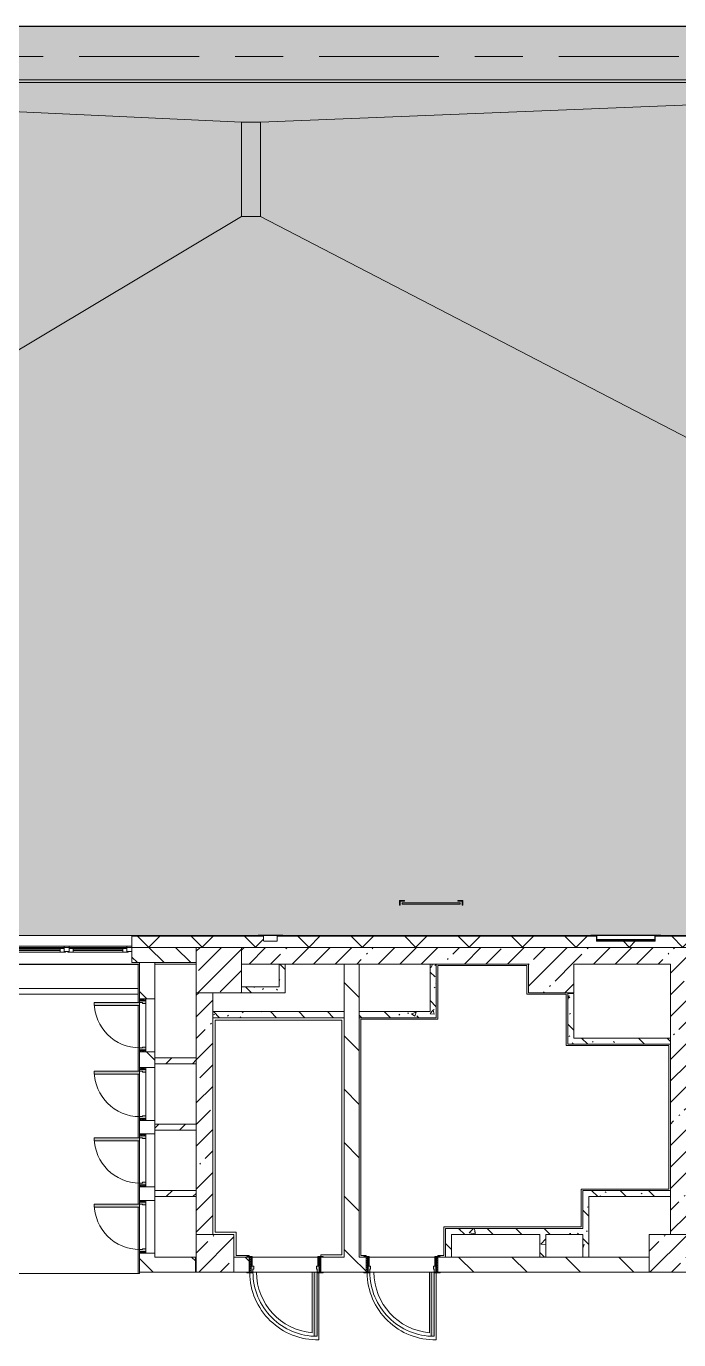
# Model space of a CAD drawing. Header units: millimetres. Extents: x 35378 to 237579, y -8553 to 29000.
# Drawn here: x 119855 to 128495, y 10005 to 27400 of the extents above; entities that cross this region are included whole.
import ezdxf

# ---------------------------------------------------------------- set-up
doc = ezdxf.new("R2010")
doc.units = ezdxf.units.MM
doc.linetypes.add('Осевая', pattern=[3175, 635, -476.25, 1587.5, -476.25])
for name, color, linetype, lineweight in [('A-DETL-2', 7, 'Continuous', 5), ('A-GENM-2', 7, 'Continuous', 5), ('A-GLAZ-2', 7, 'Continuous', 5), ('A-WALL', 7, 'Continuous', 9), ('A-WALL-4', 7, 'Continuous', 5), ('I-WALL-3', 7, 'Continuous', 5), ('S-COLS-1', 7, 'Continuous', 5), ('Оси-2', 7, 'Осевая', 9)]:
    doc.layers.add(name, color=color, linetype=linetype, lineweight=lineweight)
doc.layers.add('A-DETL-GENF-3', color=7, linetype='Continuous', lineweight=9, true_color=0xc0c0c0, transparency=0.4)
for name, color, linetype, lineweight, true_color in [('A-DOOR-1', 7, 'Continuous', 5, 0xaaaaaa), ('A-DOOR-2', 7, 'Continuous', 5, 0xe2e2e2), ('A-DOOR-FRAM-1', 7, 'Continuous', 5, 0xe2e2e2), ('A-DOOR-FRAM-2', 7, 'Continuous', 5, 0xaaaaaa), ('A-FLOR-1', 7, 'Continuous', 5, 0xb7b7b7), ('A-FLOR-2', 7, 'Continuous', 5, 0xaaaaaa), ('A-GENM-3', 7, 'Continuous', 5, 0x737373), ('A-WALL-5', 7, 'Continuous', 5, 0x737373), ('I-WALL-4', 7, 'Continuous', 5, 0x787878)]:
    doc.layers.add(name, color=color, linetype=linetype, lineweight=lineweight, true_color=true_color)
pattern_1 = [(135, (108394.95, 0), (-353.553, -353.553), [])]
pattern_2 = [(135, (1826.41, 164.685), (-14.14214, -14.14214), []), (225, (1826.41, 164.685), (14.14214, -14.14214), [])]
pattern_3 = [(45, (-296.384, 164.685), (-14.1421, 14.1421), []), (135, (-296.384, 164.685), (-14.1421, -14.1421), [])]
pattern_4 = [(45, (108394.95, 0), (-285.123, 285.123), []), (45, (108680.07, 0), (-285.123, 285.123), [504.031, -100.806, 16.764, -84.042])]
pattern_5 = [(135, (108394.95, 0), (-377.171, -377.171), [533.4, -88.9, 17.78, -88.9]), (135, (108394.95, 376.94), (-377.171, -377.171), []), (50, (108394.95, 0), (637.645, -55.787), [66.675, -733.425]), (355, (108394.95, 0), (-123.35, 668.7), [53.34, -586.74]), (100.451, (108448.1, -4.65), (514.299, 612.908), [56.665, -623.315]), (46.184, (108394.95, 177.8), (948.776, -147.15), [100.012, -1100.137]), (96.636, (108474, 165.5), (830.91, 865.997), [84.998, -934.973]), (351.184, (108394.9, 177.8), (830.918, 865.99), [80.01, -880.11]), (21, (108483.85, 133.35), (530.651, -357.928), [66.675, -733.425]), (326, (108483.85, 133.35), (216.308, 644.658), [53.34, -586.74]), (71.451, (108528.07, 103.5), (746.96, 286.724), [56.665, -623.315]), (37.5, (108394.95, 0), (10.8105, 295.9426), [16.764, -562.864, 16.764, -578.866, -588.962]), (37.5, (108394.95, 0), (10.8105, 295.9426), [-1175.258, 16.764, -572.198]), (7.5, (108394.95, 0), (233.869, 350.6318), [16.764, -322.834, 16.764, -549.529, -224.472]), (7.5, (108394.95, 0), (233.869, 350.6318), [-905.891, 16.764, -207.708]), (327.5, (108196.7, 0), (474.5678, -20.0513), [16.764, -205.486, 16.764, -676.656, -920.115]), (327.5, (108196.7, 0), (474.5678, -20.0513), [-915.67, 16.764, -903.351]), (317.5, (108107.8, 0), (518.452, 88.9934), [16.764, -272.161, 16.764, -443.738, -653.415]), (317.5, (108107.8, 0), (518.452, 88.9934), [-749.427, 16.764, -636.651])]
pattern_6 = [(45, (108394.95, 0), (-176.7767, 176.7767), [])]

# ---------------------------------------------------------------- blocks, each defined once
blk = doc.blocks.new('BSC_Колонна _Прямоугольная - 600х600-V67-3_5_2_птичка')
at = {"layer": 'S-COLS-1'}
h = blk.add_hatch(dxfattribs=at)
h.set_pattern_fill('FP_90', color=256, style=0, pattern_type=2)
h.set_pattern_definition([(45, (-14010, -14900), (-285.123, 285.123), []), (45, (-13724.88, -14900), (-285.123, 285.123), [504.031, -100.806, 16.764, -84.042])])
h.paths.add_polyline_path([(300, -300), (300, 300), (-300, 300), (-300, -300), (-24, -300)])
for p, q in [((300, 300), (-300, 300)), ((-300, 300), (-300, -300)), ((300, -300), (300, 300)), ((-300, -300), (300, -300))]:
    blk.add_line(p, q, dxfattribs=at)
blk = doc.blocks.new('парапет1 - парапет-18629556-3_5_2_птичка')
at = {"layer": 'A-GENM-2'}
blk.add_line((-2411, 27400), (33928, 27400), dxfattribs=at)
at = {"layer": 'A-GENM-3'}
for p, q in [((33219, 26691), (-1702, 26691)), ((-1665, 26654), (33182, 26654))]:
    blk.add_line(p, q, dxfattribs=at)
blk = doc.blocks.new('110_Дверь_СКБ_1Ст_Внутренняя1 - Д-7_п__950x2100h_Туалет EW30-32897972-3_5_2_птичка')
at = {"layer": 'A-DOOR-1'}
h = blk.add_hatch(dxfattribs=at)
h.set_pattern_fill('FP_100', color=256, style=0, pattern_type=2)
h.set_pattern_definition(pattern_2)
h.paths.add_polyline_path([(487, 100), (462, 100), (462, -100), (487, -100)])
at = {"layer": 'A-DOOR-2'}
h = blk.add_hatch(color=256, dxfattribs=at)
h.paths.add_polyline_path([(437, 100), (437, 60), (427, 60), (427, 20), (462, 20), (462, 100)])
h.paths.add_polyline_path([(-413, 100), (-438, 100), (-438, 20), (-403, 20), (-403, 60), (-413, 60)])
at = {"layer": 'A-DOOR-FRAM-1'}
for points in [[(-413, 950), (-413, 100), (-373, 100), (-373, 950)], [(-493, 108), (-493, 100), (-423, 100), (-423, 108)], [(-423, 20), (-438, 20), (-438, -100), (-423, -100)], [(517, 108), (447, 108), (447, 100), (517, 100)], [(462, 20), (447, 20), (447, -100), (462, -100)], [(-493, -100), (-493, -108), (-423, -108), (-423, -100)], [(447, -100), (447, -108), (517, -108), (517, -100)]]:
    blk.add_hatch(color=256, dxfattribs=at).paths.add_polyline_path(points)
at = {"layer": 'A-DOOR-FRAM-2'}
h = blk.add_hatch(dxfattribs=at)
h.set_pattern_fill('FP_101', color=256, style=0, pattern_type=2)
h.set_pattern_definition(pattern_3)
h.paths.add_polyline_path([(-438, 100), (-463, 100), (-463, -100), (-438, -100)])
at = {"layer": 'A-DOOR-1'}
for p, q in [((-413, 950), (-413, 100)), ((-373, 950), (-413, 950)), ((-373, 100), (-373, 950)), ((-413, 100), (-373, 100))]:
    blk.add_line(p, q, dxfattribs=at)
blk.add_arc((-413, 100), 850, 360, 90, dxfattribs=at)
at = {"layer": 'A-DOOR-FRAM-2'}
for p, q in [((-423, 108), (-493, 108)), ((-493, 108), (-493, 100)), ((-493, 100), (-423, 100)), ((-438, 100), (-463, 100)), ((-463, 100), (-463, -100)), ((-413, 100), (-438, 100)), ((-438, 100), (-438, 20)), ((-438, -100), (-438, 100)), ((-423, 100), (-438, 100)), ((-438, 100), (-438, 99)), ((-438, 99), (-423, 99)), ((-438, 20), (-403, 20)), ((-423, 20), (-438, 20)), ((-438, 20), (-438, -100)), ((-423, 100), (-423, 108)), ((-423, 99), (-423, 100)), ((-423, -100), (-423, 20)), ((-413, 60), (-413, 100)), ((-403, 60), (-413, 60)), ((-403, 20), (-403, 60)), ((437, 60), (427, 60)), ((427, 60), (427, 20)), ((427, 20), (462, 20)), ((437, 100), (437, 60)), ((462, 100), (437, 100)), ((517, 108), (447, 108)), ((447, 108), (447, 100)), ((462, 100), (447, 100)), ((447, 100), (447, 99)), ((447, 100), (517, 100)), ((447, 99), (462, 99)), ((462, 20), (447, 20)), ((447, 20), (447, -100)), ((462, 20), (462, 100)), ((487, 100), (462, 100)), ((462, 100), (462, -100)), ((462, 99), (462, 100)), ((462, -100), (462, 20)), ((487, -100), (487, 100)), ((517, 100), (517, 108)), ((-423, -100), (-493, -100)), ((-493, -100), (-493, -108)), ((-493, -108), (-423, -108)), ((-463, -100), (-438, -100)), ((-438, -100), (-423, -100)), ((-423, -108), (-423, -100)), ((447, -100), (462, -100)), ((517, -100), (447, -100)), ((447, -100), (447, -108)), ((447, -108), (517, -108)), ((462, -100), (487, -100)), ((517, -108), (517, -100))]:
    blk.add_line(p, q, dxfattribs=at)
blk = doc.blocks.new('110_Дверь_СКБ_1Ст_Внутренняя1 - Д-7_п__950x2100h_Туалет-32491181-3_5_2_птичка')
at = {"layer": 'A-DOOR-1'}
h = blk.add_hatch(dxfattribs=at)
h.set_pattern_fill('FP_100', color=256, style=0, pattern_type=2)
h.set_pattern_definition(pattern_2)
h.paths.add_polyline_path([(487, 100), (462, 100), (462, -100), (487, -100)])
at = {"layer": 'A-DOOR-2'}
h = blk.add_hatch(color=256, dxfattribs=at)
h.paths.add_polyline_path([(437, 100), (437, 60), (427, 60), (427, 20), (462, 20), (462, 100)])
h.paths.add_polyline_path([(-413, 100), (-438, 100), (-438, 20), (-403, 20), (-403, 60), (-413, 60)])
at = {"layer": 'A-DOOR-FRAM-1'}
for points in [[(-413, 950), (-413, 100), (-373, 100), (-373, 950)], [(-493, 108), (-493, 100), (-423, 100), (-423, 108)], [(-423, 20), (-438, 20), (-438, -100), (-423, -100)], [(517, 108), (447, 108), (447, 100), (517, 100)], [(462, 20), (447, 20), (447, -100), (462, -100)], [(-493, -100), (-493, -108), (-423, -108), (-423, -100)], [(447, -100), (447, -108), (517, -108), (517, -100)]]:
    blk.add_hatch(color=256, dxfattribs=at).paths.add_polyline_path(points)
at = {"layer": 'A-DOOR-FRAM-2'}
h = blk.add_hatch(dxfattribs=at)
h.set_pattern_fill('FP_101', color=256, style=0, pattern_type=2)
h.set_pattern_definition(pattern_3)
h.paths.add_polyline_path([(-438, 100), (-463, 100), (-463, -100), (-438, -100)])
at = {"layer": 'A-DOOR-1'}
for p, q in [((-413, 950), (-413, 100)), ((-373, 950), (-413, 950)), ((-373, 100), (-373, 950)), ((-413, 100), (-373, 100))]:
    blk.add_line(p, q, dxfattribs=at)
blk.add_arc((-413, 100), 850, 360, 90, dxfattribs=at)
at = {"layer": 'A-DOOR-FRAM-2'}
for p, q in [((-423, 108), (-493, 108)), ((-493, 108), (-493, 100)), ((-493, 100), (-423, 100)), ((-438, 100), (-463, 100)), ((-463, 100), (-463, -100)), ((-413, 100), (-438, 100)), ((-438, 100), (-438, 20)), ((-438, -100), (-438, 100)), ((-423, 100), (-438, 100)), ((-438, 100), (-438, 99)), ((-438, 99), (-423, 99)), ((-438, 20), (-403, 20)), ((-423, 20), (-438, 20)), ((-438, 20), (-438, -100)), ((-423, 100), (-423, 108)), ((-423, 99), (-423, 100)), ((-423, -100), (-423, 20)), ((-413, 60), (-413, 100)), ((-403, 60), (-413, 60)), ((-403, 20), (-403, 60)), ((437, 60), (427, 60)), ((427, 60), (427, 20)), ((427, 20), (462, 20)), ((437, 100), (437, 60)), ((462, 100), (437, 100)), ((517, 108), (447, 108)), ((447, 108), (447, 100)), ((462, 100), (447, 100)), ((447, 100), (447, 99)), ((447, 100), (517, 100)), ((447, 99), (462, 99)), ((462, 20), (447, 20)), ((447, 20), (447, -100)), ((462, 20), (462, 100)), ((487, 100), (462, 100)), ((462, 100), (462, -100)), ((462, 99), (462, 100)), ((462, -100), (462, 20)), ((487, -100), (487, 100)), ((517, 100), (517, 108)), ((-423, -100), (-493, -100)), ((-493, -100), (-493, -108)), ((-493, -108), (-423, -108)), ((-463, -100), (-438, -100)), ((-438, -100), (-423, -100)), ((-423, -108), (-423, -100)), ((447, -100), (462, -100)), ((517, -100), (447, -100)), ((447, -100), (447, -108)), ((447, -108), (517, -108)), ((462, -100), (487, -100)), ((517, -108), (517, -100))]:
    blk.add_line(p, q, dxfattribs=at)
blk = doc.blocks.new('BSC_Колонна _Прямоугольная - 500х500-V104-3_5_2_птичка')
at = {"layer": 'S-COLS-1'}
h = blk.add_hatch(dxfattribs=at)
h.set_pattern_fill('FP_133', color=256, style=0, pattern_type=2)
h.set_pattern_definition([(45, (-19960, -11150), (-285.123, 285.123), []), (45, (-19674.88, -11150), (-285.123, 285.123), [504.031, -100.806, 16.764, -84.042])])
h.paths.add_polyline_path([(250, -250), (250, 250), (-250, 250), (-250, -250)])
for p, q in [((250, 250), (-250, 250)), ((-250, 250), (-250, -250)), ((250, -250), (250, 250)), ((-250, -250), (250, -250))]:
    blk.add_line(p, q, dxfattribs=at)
blk = doc.blocks.new('120_Окно_СКБ_2Ст - 120_Окно_СКБ_2Ст 3100х2500 _мал_створка слева_ 2-V115-3_5_2_птичка')
at = {"layer": 'A-GLAZ-2'}
for p, q in [((-1550, -127), (-1550, -57)), ((-1550, -57), (-1480, -57)), ((1550, -57), (-1550, -57)), ((-1480, -127), (-1550, -127)), ((-1550, -127), (-1500, -127)), ((-1480, -127), (-1500, -127)), ((-1500, -127), (-1500, -137)), ((-1500, -137), (670, -137)), ((670, -137), (-1500, -137)), ((-1480, -57), (-1480, -127)), ((650, -87), (-1480, -87)), ((-1480, -87), (-1480, -127)), ((-1430, -137), (-1430, -87)), ((-1430, -107), (600, -107)), ((600, -117), (-1430, -117)), ((600, -137), (600, -87)), ((650, -127), (650, -57)), ((650, -57), (720, -57)), ((650, -127), (650, -87)), ((720, -127), (650, -127)), ((670, -127), (650, -127)), ((670, -127), (700, -127)), ((670, -137), (670, -127)), ((720, -127), (700, -127)), ((700, -127), (700, -137)), ((700, -137), (1500, -137)), ((1500, -137), (700, -137)), ((720, -57), (720, -127)), ((1480, -87), (720, -87)), ((720, -87), (720, -127)), ((770, -137), (770, -87)), ((770, -107), (1430, -107)), ((1430, -117), (770, -117)), ((1430, -137), (1430, -87)), ((1480, -127), (1480, -57)), ((1480, -57), (1550, -57)), ((1480, -127), (1480, -87)), ((1550, -127), (1480, -127)), ((1500, -127), (1480, -127)), ((1500, -127), (1550, -127)), ((1500, -137), (1500, -127)), ((1550, -57), (1550, -127))]:
    blk.add_line(p, q, dxfattribs=at)
blk = doc.blocks.new('BSC_Колонна _Прямоугольная - 500х500-V166-3_5_2_птичка')
at = {"layer": 'S-COLS-1'}
h = blk.add_hatch(dxfattribs=at)
h.set_pattern_fill('FP_156', color=256, style=0, pattern_type=2)
h.set_pattern_definition([(45, (-13960, -11150), (-285.123, 285.123), []), (45, (-13674.88, -11150), (-285.123, 285.123), [504.031, -100.806, 16.764, -84.042])])
h.paths.add_polyline_path([(250, -250), (250, 250), (-250, 250), (-250, -250), (26, -250)])
for p, q in [((250, 250), (-250, 250)), ((-250, 250), (-250, -250)), ((250, -250), (250, 250)), ((-250, -250), (250, -250))]:
    blk.add_line(p, q, dxfattribs=at)
blk = doc.blocks.new('ОМ_Арматурный стержень_Форма 1 - ОМ_Арматурный стержень_Форма 1-22194821-3_5_2_птичка')
at = {"layer": 'A-GENM-3'}
for p, q in [((17206, 15793), (16438, 15793)), ((16438, 15784), (16438, 15793)), ((16438, 15775), (16438, 15784)), ((16438, 15775), (17206, 15775)), ((17206, 15793), (17206, 15784)), ((17206, 15784), (17206, 15775))]:
    blk.add_line(p, q, dxfattribs=at)
blk = doc.blocks.new('ОМ_Уголок_ГОСТ 8509-93 - ОМ_Уголок_ГОСТ 8509-93-22194824-3_5_2_птичка')
at = {"layer": 'A-GENM-3'}
for p, q in [((16404, 15821), (16404, 15758)), ((16467, 15821), (16404, 15821)), ((16404, 15758), (16410, 15758)), ((16410, 15758), (16410, 15815)), ((16410, 15815), (16467, 15815)), ((16467, 15815), (16467, 15821))]:
    blk.add_line(p, q, dxfattribs=at)
blk = doc.blocks.new('ОМ_Уголок_ГОСТ 8509-93 - ОМ_Уголок_ГОСТ 8509-93-V170-3_5_2_птичка')
at = {"layer": 'A-GENM-3'}
for p, q in [((17240, 15821), (17177, 15821)), ((17177, 15821), (17177, 15815)), ((17177, 15815), (17234, 15815)), ((17234, 15815), (17234, 15758)), ((17234, 15758), (17240, 15758)), ((17240, 15758), (17240, 15821))]:
    blk.add_line(p, q, dxfattribs=at)
blk = doc.blocks.new('110_Дверь_СКБ_1Ст - д-18 700x2100h_Технический шкаф ЭОМ и СС-V172-3_5_2_птичка')
at = {"layer": 'A-DOOR-1'}
h = blk.add_hatch(dxfattribs=at)
h.set_pattern_fill('FP_140', color=256, style=0, pattern_type=2)
h.set_pattern_definition([(135, (1951.41, 164.685), (-14.14214, -14.14214), []), (225, (1951.41, 164.685), (14.14214, -14.14214), [])])
h.paths.add_polyline_path([(337.5, 20), (362.5, 20), (362.5, 100), (337.5, 100)])
at = {"layer": 'A-DOOR-2'}
h = blk.add_hatch(color=256, dxfattribs=at)
h.paths.add_polyline_path([(-312.5, 100), (-312.5, 20), (-277.5, 20), (-277.5, 60), (-287.5, 60), (-287.5, 100)])
h.paths.add_polyline_path([(302.5, 60), (302.5, 20), (337.5, 20), (337.5, 100), (312.5, 100), (312.5, 60)])
at = {"layer": 'A-DOOR-FRAM-1'}
blk.add_hatch(color=256, dxfattribs=at).paths.add_polyline_path([(272.5, 700), (272.5, 100), (312.5, 100), (312.5, 700)])
at = {"layer": 'A-DOOR-FRAM-2'}
h = blk.add_hatch(dxfattribs=at)
h.set_pattern_fill('FP_141', color=256, style=0, pattern_type=2)
h.set_pattern_definition([(45, (-171.384, 164.685), (-14.1421, 14.1421), []), (135, (-171.384, 164.685), (-14.1421, -14.1421), [])])
h.paths.add_polyline_path([(-337.5, 20), (-312.5, 20), (-312.5, 100), (-337.5, 100)])
at = {"layer": 'A-DOOR-1'}
for p, q in [((312.5, 700), (272.5, 700)), ((272.5, 700), (272.5, 100)), ((312.5, 100), (312.5, 700)), ((272.5, 100), (312.5, 100))]:
    blk.add_line(p, q, dxfattribs=at)
blk.add_arc((312.5, 100), 600, 90, 180, dxfattribs=at)
at = {"layer": 'A-DOOR-FRAM-2'}
for p, q in [((-312.5, 100), (-337.5, 100)), ((-337.5, 100), (-337.5, 20)), ((-337.5, 20), (-312.5, 20)), ((-287.5, 100), (-312.5, 100)), ((-312.5, 100), (-312.5, 20)), ((-312.5, 20), (-312.5, 100)), ((-312.5, 20), (-277.5, 20)), ((-287.5, 60), (-287.5, 100)), ((-287.5, 100), (272.5, 100)), ((-277.5, 60), (-287.5, 60)), ((-277.5, 20), (-277.5, 60)), ((302.5, 20), (-277.5, 20)), ((312.5, 60), (302.5, 60)), ((302.5, 60), (302.5, 20)), ((302.5, 20), (337.5, 20)), ((312.5, 100), (312.5, 60)), ((337.5, 100), (312.5, 100)), ((337.5, 20), (337.5, 100)), ((362.5, 100), (337.5, 100)), ((337.5, 100), (337.5, 20)), ((337.5, 20), (362.5, 20)), ((362.5, 20), (362.5, 100))]:
    blk.add_line(p, q, dxfattribs=at)
blk = doc.blocks.new('Полоса с поворотом - Полоса с поворотом-23831104-3_5_2_птичка')
at = {"layer": 'A-GENM-2'}
for p, q in [((19783, 15306), (19017, 15306)), ((19017, 15298), (19783, 15298))]:
    blk.add_line(p, q, dxfattribs=at)
at = {"layer": 'A-GENM-3'}
blk.add_line((19017, 15363), (19783, 15363), dxfattribs=at)
blk = doc.blocks.new('Уголок вложенный - Уголок вложенный-23831105-3_5_2_птичка')
at = {"layer": 'A-GENM-2'}
for p, q in [((29237, 15288), (29237, 15349)), ((29244, 15358), (29244, 15285)), ((29244, 15285), (29240, 15285))]:
    blk.add_line(p, q, dxfattribs=at)
at = {"layer": 'A-GENM-2', "flags": 128}
for points in [[(29237, 15349), (29237, 15351), (29236, 15353), (29235, 15355), (29234, 15356), (29232, 15357), (29230, 15358), (29228, 15358)], [(29240, 15285), (29239, 15285), (29239, 15285), (29238, 15286), (29238, 15286), (29237, 15287), (29237, 15287), (29237, 15288)]]:
    blk.add_lwpolyline(points, dxfattribs=at)
at = {"layer": 'A-GENM-3'}
for p, q in [((29164, 15365), (29244, 15365)), ((29164, 15361), (29164, 15365)), ((29228, 15358), (29167, 15358)), ((29244, 15365), (29244, 15358))]:
    blk.add_line(p, q, dxfattribs=at)
at = {"layer": 'A-GENM-3', "flags": 128}
blk.add_lwpolyline([(29167, 15358), (29166, 15358), (29166, 15358), (29165, 15359), (29165, 15359), (29164, 15360), (29164, 15360), (29164, 15361)], dxfattribs=at)
blk = doc.blocks.new('Уголок вложенный - Уголок вложенный-V180-3_5_2_птичка')
at = {"layer": 'A-GENM-2'}
for p, q in [((30010, 15285), (30010, 15358)), ((30017, 15349), (30017, 15288)), ((30014, 15285), (30010, 15285))]:
    blk.add_line(p, q, dxfattribs=at)
at = {"layer": 'A-GENM-2', "flags": 128}
for points in [[(30026, 15358), (30024, 15358), (30022, 15357), (30020, 15356), (30019, 15355), (30018, 15353), (30017, 15351), (30017, 15349)], [(30017, 15288), (30017, 15287), (30017, 15287), (30016, 15286), (30016, 15286), (30015, 15285), (30015, 15285), (30014, 15285)]]:
    blk.add_lwpolyline(points, dxfattribs=at)
at = {"layer": 'A-GENM-3'}
for p, q in [((30010, 15365), (30090, 15365)), ((30010, 15358), (30010, 15365)), ((30087, 15358), (30026, 15358)), ((30090, 15365), (30090, 15361))]:
    blk.add_line(p, q, dxfattribs=at)
at = {"layer": 'A-GENM-3', "flags": 128}
blk.add_lwpolyline([(30090, 15361), (30090, 15360), (30090, 15360), (30089, 15359), (30089, 15359), (30088, 15358), (30088, 15358), (30087, 15358)], dxfattribs=at)
blk = doc.blocks.new('Уголок вложенный - Уголок вложенный-V181-3_5_2_птичка')
at = {"layer": 'A-GENM-2'}
blk.add_line((30010, 15285), (29244, 15285), dxfattribs=at)
at = {"layer": 'A-GENM-2', "flags": 128}
for points in [[(29237, 15349), (29237, 15351), (29236, 15353), (29235, 15355), (29234, 15356), (29232, 15357), (29230, 15358), (29228, 15358)], [(30026, 15358), (30024, 15358), (30022, 15357), (30020, 15356), (30019, 15355), (30018, 15353), (30017, 15351), (30017, 15349)]]:
    blk.add_lwpolyline(points, dxfattribs=at)
at = {"layer": 'A-GENM-3'}
blk.add_line((29244, 15365), (30010, 15365), dxfattribs=at)
blk = doc.blocks.new('Уголок вложенный - Уголок вложенный-23964580-3_5_2_птичка')
at = {"layer": 'A-GENM-2'}
for p, q in [((14603, 15288), (14603, 15349)), ((14610, 15285), (14606, 15285))]:
    blk.add_line(p, q, dxfattribs=at)
at = {"layer": 'A-GENM-2', "flags": 128}
for points in [[(14603, 15349), (14603, 15351), (14602, 15353), (14601, 15355), (14600, 15356), (14598, 15357), (14596, 15358), (14594, 15358)], [(14606, 15285), (14605, 15285), (14605, 15285), (14604, 15286), (14604, 15286), (14603, 15287), (14603, 15287), (14603, 15288)]]:
    blk.add_lwpolyline(points, dxfattribs=at)
at = {"layer": 'A-GENM-3'}
for p, q in [((14530, 15361), (14530, 15365)), ((14594, 15358), (14533, 15358))]:
    blk.add_line(p, q, dxfattribs=at)
at = {"layer": 'A-GENM-3', "flags": 128}
blk.add_lwpolyline([(14533, 15358), (14532, 15358), (14532, 15358), (14531, 15359), (14531, 15359), (14530, 15360), (14530, 15360), (14530, 15361)], dxfattribs=at)
blk = doc.blocks.new('Уголок вложенный - Уголок вложенный-V190-3_5_2_птичка')
at = {"layer": 'A-GENM-2'}
for p, q in [((14783, 15349), (14783, 15288)), ((14780, 15285), (14776, 15285))]:
    blk.add_line(p, q, dxfattribs=at)
at = {"layer": 'A-GENM-2', "flags": 128}
for points in [[(14792, 15358), (14790, 15358), (14788, 15357), (14786, 15356), (14785, 15355), (14784, 15353), (14783, 15351), (14783, 15349)], [(14783, 15288), (14783, 15287), (14783, 15287), (14782, 15286), (14782, 15286), (14781, 15285), (14781, 15285), (14780, 15285)]]:
    blk.add_lwpolyline(points, dxfattribs=at)
at = {"layer": 'A-GENM-3'}
for p, q in [((14853, 15358), (14792, 15358)), ((14856, 15365), (14856, 15361))]:
    blk.add_line(p, q, dxfattribs=at)
at = {"layer": 'A-GENM-3', "flags": 128}
blk.add_lwpolyline([(14856, 15361), (14856, 15360), (14856, 15360), (14855, 15359), (14855, 15359), (14854, 15358), (14854, 15358), (14853, 15358)], dxfattribs=at)
blk = doc.blocks.new('Уголок вложенный - Уголок вложенный-V191-3_5_2_птичка')
at = {"layer": 'A-GENM-2'}
blk.add_line((14776, 15285), (14610, 15285), dxfattribs=at)
at = {"layer": 'A-GENM-2', "flags": 128}
for points in [[(14598, 15357), (14596, 15358), (14594, 15358)], [(14792, 15358), (14790, 15358), (14788, 15357)]]:
    blk.add_lwpolyline(points, dxfattribs=at)
blk = doc.blocks.new('Уголок вложенный - Уголок вложенный-V192-3_5_2_птичка')
at = {"layer": 'A-GENM-2'}
for p, q in [((14603, 15349), (14603, 15288)), ((14783, 15288), (14783, 15349)), ((14606, 15285), (14780, 15285))]:
    blk.add_line(p, q, dxfattribs=at)
at = {"layer": 'A-GENM-2', "flags": 128}
for points in [[(14594, 15358), (14596, 15358), (14598, 15357), (14600, 15356), (14601, 15355), (14602, 15353), (14603, 15351), (14603, 15349)], [(14783, 15349), (14783, 15351), (14784, 15353), (14785, 15355), (14786, 15356), (14788, 15357), (14790, 15358), (14792, 15358)], [(14603, 15288), (14603, 15287), (14603, 15287), (14604, 15286), (14604, 15286), (14605, 15285), (14605, 15285), (14606, 15285)], [(14780, 15285), (14781, 15285), (14781, 15285), (14782, 15286), (14782, 15286), (14783, 15287), (14783, 15287), (14783, 15288)]]:
    blk.add_lwpolyline(points, dxfattribs=at)
at = {"layer": 'A-GENM-3'}
for p, q in [((14530, 15365), (14856, 15365)), ((14530, 15365), (14530, 15361)), ((14533, 15358), (14853, 15358)), ((14856, 15361), (14856, 15365))]:
    blk.add_line(p, q, dxfattribs=at)
at = {"layer": 'A-GENM-3', "flags": 128}
for points in [[(14530, 15361), (14530, 15360), (14530, 15360), (14531, 15359), (14531, 15359), (14532, 15358), (14532, 15358), (14533, 15358)], [(14853, 15358), (14854, 15358), (14854, 15358), (14855, 15359), (14855, 15359), (14856, 15360), (14856, 15360), (14856, 15361)]]:
    blk.add_lwpolyline(points, dxfattribs=at)
blk = doc.blocks.new('Зашивка приборов отопления34 - Зашивка приборов отопления-33324488-3_5_2_птичка')
at = {"layer": 'A-WALL-4'}
for p, q in [((34188, 26888), (34188, 26567)), ((40348, 26888), (34188, 26888)), ((40348, 26567), (40348, 26888)), ((34188, 26567), (40348, 26567)), ((40348, 26567), (34188, 26567)), ((34188, 26567), (34188, 26492)), ((34188, 26492), (40348, 26492)), ((40348, 26492), (40348, 26567))]:
    blk.add_line(p, q, dxfattribs=at)

msp = doc.modelspace()

# ---------------------------------------------------------------- hatches: boundary and pattern name
at = {"layer": 'A-DETL-GENF-3'}
msp.add_hatch(color=256, dxfattribs=at).paths.add_polyline_path([(107466.3, 14774.9), (108126.9, 14774.9), (108126.9, 15358), (147154.9, 15358), (147154.9, 23888.3), (142323, 23888.3), (142323, 27398.1), (105985.9, 27398.1), (105985.9, 14774.9), (107000.2, 14774.9)])
at = {"layer": 'A-WALL-4'}
h = msp.add_hatch(dxfattribs=at)
h.set_pattern_fill('FP_98', color=256, style=0, pattern_type=2)
h.set_pattern_definition([(45, (108394.95, 0), (-353.5534, 353.5534), []), (135, (108394.95, 0), (-353.5534, -353.5534), [])])
h.paths.add_polyline_path([(137296.2, 15200), (140504.9, 15200), (140504.9, 15350), (138411.9, 15349), (138411.9, 15288), (138404.9, 15285), (137631.9, 15288), (137631.9, 15350), (134005.2, 15349), (134005.2, 15288), (133998.2, 15285), (132825.2, 15288), (132825.2, 15350), (128184.9, 15349), (128184.9, 15288), (128177.9, 15285), (127404.9, 15288), (127404.9, 15350), (123177.9, 15349), (123177.9, 15288), (123170.9, 15285), (122997.9, 15288), (122997.7, 15350), (121254.9, 15350), (121254.9, 15200), (135431.9, 15200)])
h.paths.add_polyline_path([(146705.1, 15200), (146705.1, 15350), (146204.9, 15350), (146204.9, 15200), (146618.1, 15200)])
h.paths.add_polyline_path([(143054.9, 15200), (143804.9, 15200), (143804.9, 15350), (143054.9, 15350)])
h.paths.add_polyline_path([(142004.9, 15200), (142154.9, 15200), (142154.9, 15350), (142004.9, 15350), (142004.9, 15271.3)])
h.paths.add_polyline_path([(114923.8, 15200), (115154.9, 15200), (115154.9, 15350), (108434.9, 15350), (108434.9, 15293), (108284.9, 15293), (108284.9, 15200), (114554.9, 15200)])
h.paths.add_polyline_path([(118154.9, 15200), (118154.9, 15350), (117554.9, 15350), (117554.9, 15200), (117720.3, 15200)])
h.paths.add_polyline_path([(116654.9, 15200), (116654.9, 15350), (116054.9, 15350), (116054.9, 15200)])
h.paths.add_polyline_path([(141634.9, 15200), (141629.9, 15350), (141404.9, 15350), (141404.9, 15200)])
h = msp.add_hatch(dxfattribs=at)
h.set_pattern_fill('FP_96', color=256, style=0, pattern_type=2)
h.set_pattern_definition([(135, (108394.95, 0), (-176.7767, -176.7767), [])])
h.paths.add_polyline_path([(121449.1, 15000), (122104.9, 15000), (122104.9, 15200), (121254.9, 15200), (121254.9, 15000), (121356.2, 15000)])
h.paths.add_polyline_path([(113054.9, 15000), (114554.9, 15000), (114554.9, 15200), (113054.9, 15200)])
h.paths.add_polyline_path([(117720.3, 15000), (118154.9, 15000), (118154.9, 15200), (117554.9, 15200), (117554.9, 15000)])
h.paths.add_polyline_path([(116054.9, 15000), (116654.9, 15000), (116654.9, 15200), (116054.9, 15200)])
at = {"layer": 'I-WALL-3'}
h = msp.add_hatch(dxfattribs=at)
h.set_pattern_fill('FP_94', color=256, style=0, pattern_type=2)
h.set_pattern_definition(pattern_4)
h.paths.add_polyline_path([(140504.9, 14980), (140504.9, 15200), (139004.9, 15200), (139004.9, 14980), (140156.1, 14980)])
h.paths.add_polyline_path([(123204.9, 14980), (126505.2, 14980), (126505.2, 15200), (122704.9, 15200), (122704.9, 14980)])
h.paths.add_polyline_path([(138404.9, 14980), (138404.9, 15200), (134804.9, 15200), (134804.9, 14980), (138228.4, 14980)])
h.paths.add_polyline_path([(134204.9, 14980), (134204.9, 15200), (130904.9, 15200), (130904.9, 14980), (133567.5, 14980)])
h.paths.add_polyline_path([(127105.2, 14980), (130304.9, 14980), (130304.9, 15200), (127105.2, 15200)])
h = msp.add_hatch(dxfattribs=at)
h.set_pattern_fill('FP_97', color=256, style=0, pattern_type=2)
h.set_pattern_definition(pattern_1)
h.paths.add_polyline_path([(121436.2, 11100), (121556.2, 11100), (121556.2, 11150), (121356.2, 11150), (121356.2, 11100)])
h.paths.add_polyline_path([(121356.2, 11850), (121556.2, 11850), (121556.2, 12030), (121356.2, 12030)])
h.paths.add_polyline_path([(121436.2, 12730), (121556.2, 12730), (121556.2, 12910), (121356.2, 12910), (121356.2, 12730)])
h.paths.add_polyline_path([(121436.2, 13610), (121556.2, 13610), (121556.2, 13819.9), (121356.2, 13819.9), (121356.2, 13610)])
h.paths.add_polyline_path([(121436.2, 14519.9), (121556.2, 14519.9), (121556.2, 15000), (121356.2, 15000), (121356.2, 14519.9)])
h = msp.add_hatch(dxfattribs=at)
h.set_pattern_fill('FP_97', color=256, style=0, pattern_type=2)
h.set_pattern_definition(pattern_1)
h.paths.add_polyline_path([(124245.6, 11100), (124264.9, 11100), (124264.9, 14980), (124064.9, 14980), (124064.9, 11100)])
h = msp.add_hatch(dxfattribs=at)
h.set_pattern_fill('FP_94', color=256, style=0, pattern_type=2)
h.set_pattern_definition(pattern_4)
h.paths.add_polyline_path([(128604.9, 11400), (128604.9, 14980), (128384.9, 14980), (128384.9, 11400)])
h = msp.add_hatch(dxfattribs=at)
h.set_pattern_fill('FP_94', color=256, style=0, pattern_type=2)
h.set_pattern_definition(pattern_4)
h.paths.add_polyline_path([(122105.9, 11400), (122325.9, 11400), (122325.9, 14600), (122105.9, 14600), (122105.9, 11900)])
h = msp.add_hatch(dxfattribs=at)
h.set_pattern_fill('FP_99', color=256, style=0, pattern_type=2)
h.set_pattern_definition(pattern_6)
h.paths.add_polyline_path([(122105.9, 13660), (122105.9, 13740), (121556.2, 13740), (121556.2, 13660)])
h = msp.add_hatch(dxfattribs=at)
h.set_pattern_fill('FP_99', color=256, style=0, pattern_type=2)
h.set_pattern_definition(pattern_6)
h.paths.add_polyline_path([(122105.9, 12780), (122105.9, 12860), (121556.2, 12860), (121556.2, 12780)])
h = msp.add_hatch(dxfattribs=at)
h.set_pattern_fill('FP_99', color=256, style=0, pattern_type=2)
h.set_pattern_definition(pattern_6)
h.paths.add_polyline_path([(122105.9, 11900), (122105.9, 11980), (121556.2, 11980), (121556.2, 11900)])
h = msp.add_hatch(dxfattribs=at)
h.set_pattern_fill('FP_97', color=256, style=0, pattern_type=2)
h.set_pattern_definition(pattern_1)
h.paths.add_polyline_path([(122095.9, 10900), (122095.9, 11100), (121356.2, 11100), (121356.2, 10900)])
h = msp.add_hatch(dxfattribs=at)
h.set_pattern_fill('FP_97', color=256, style=0, pattern_type=2)
h.set_pattern_definition(pattern_1)
h.paths.add_polyline_path([(128104.9, 10900), (128104.9, 11100), (125304.9, 11100), (125304.9, 10900), (127974.4, 10900)])
h.paths.add_polyline_path([(123785.9, 10900), (124354.9, 10900), (124354.9, 11100), (123755.9, 11100), (123755.9, 10900)])
h.paths.add_polyline_path([(122604.9, 10900), (122805.9, 10900), (122805.9, 11100), (122604.9, 11100)])
at = {"layer": 'I-WALL-4'}
h = msp.add_hatch(dxfattribs=at)
h.set_pattern_fill('FP_104', color=256, style=0, pattern_type=2)
h.set_pattern_definition(pattern_5)
h.paths.add_polyline_path([(123284.9, 14680), (123284.9, 14980), (123204.9, 14980), (123204.9, 14680)])
h = msp.add_hatch(dxfattribs=at)
h.set_pattern_fill('FP_104', color=256, style=0, pattern_type=2)
h.set_pattern_definition(pattern_5)
h.paths.add_polyline_path([(125284.9, 14350), (125284.9, 14980), (125204.9, 14980), (125204.9, 14350)])
h = msp.add_hatch(dxfattribs=at)
h.set_pattern_fill('FP_104', color=256, style=0, pattern_type=2)
h.set_pattern_definition(pattern_5)
h.paths.add_polyline_path([(122704.9, 14600), (123284.9, 14600), (123284.9, 14680), (122704.9, 14680)])
h = msp.add_hatch(dxfattribs=at)
h.set_pattern_fill('FP_104', color=256, style=0, pattern_type=2)
h.set_pattern_definition(pattern_5)
h.paths.add_polyline_path([(127105.2, 13920), (127105.2, 14590), (127025.2, 14590), (127025.2, 13920)])
h = msp.add_hatch(dxfattribs=at)
h.set_pattern_fill('FP_104', color=256, style=0, pattern_type=2)
h.set_pattern_definition(pattern_5)
h.paths.add_polyline_path([(124064.9, 14270), (124064.9, 14350), (122325.9, 14350), (122325.9, 14270), (122381.3, 14270)])
h = msp.add_hatch(dxfattribs=at)
h.set_pattern_fill('FP_104', color=256, style=0, pattern_type=2)
h.set_pattern_definition(pattern_5)
h.paths.add_polyline_path([(124264.9, 14270), (125284.9, 14270), (125284.9, 14350), (124264.9, 14350)])
h = msp.add_hatch(dxfattribs=at)
h.set_pattern_fill('FP_104', color=256, style=0, pattern_type=2)
h.set_pattern_definition(pattern_5)
h.paths.add_polyline_path([(128384.9, 13920), (128384.9, 14000), (127105.2, 14000), (127105.2, 13920), (127974.4, 13920)])
h = msp.add_hatch(dxfattribs=at)
h.set_pattern_fill('FP_104', color=256, style=0, pattern_type=2)
h.set_pattern_definition(pattern_5)
h.paths.add_polyline_path([(127304.9, 11100), (127304.9, 11981.9), (127224.9, 11981.9), (127224.9, 11100)])
h = msp.add_hatch(dxfattribs=at)
h.set_pattern_fill('FP_104', color=256, style=0, pattern_type=2)
h.set_pattern_definition(pattern_5)
h.paths.add_polyline_path([(128384.9, 11901.9), (128384.9, 11981.9), (127304.9, 11981.9), (127304.9, 11901.9), (127974.4, 11901.9)])
h = msp.add_hatch(dxfattribs=at)
h.set_pattern_fill('FP_104', color=256, style=0, pattern_type=2)
h.set_pattern_definition(pattern_5)
h.paths.add_polyline_path([(125404.9, 11100), (125484.9, 11100), (125484.9, 11480), (125404.9, 11480), (125404.9, 11222.1)])
h = msp.add_hatch(dxfattribs=at)
h.set_pattern_fill('FP_104', color=256, style=0, pattern_type=2)
h.set_pattern_definition(pattern_5)
h.paths.add_polyline_path([(126734.9, 11400), (127224.9, 11400), (127224.9, 11480), (125484.9, 11480), (125484.9, 11400), (126654.9, 11400)])
h = msp.add_hatch(dxfattribs=at)
h.set_pattern_fill('FP_104', color=256, style=0, pattern_type=2)
h.set_pattern_definition(pattern_5)
h.paths.add_polyline_path([(126734.9, 11100), (126734.9, 11400), (126654.9, 11400), (126654.9, 11100)])
at = {"layer": 'S-COLS-1'}
h = msp.add_hatch(dxfattribs=at)
h.set_pattern_fill('FP_94', color=256, style=0, pattern_type=2)
h.set_pattern_definition(pattern_4)
h.paths.add_polyline_path([(126505.2, 14600), (127105.2, 14600), (127105.2, 15200), (126505.2, 15200), (126505.2, 14692.9)])

# ---------------------------------------------------------------- linework, layer by layer
at = {"layer": 'A-DETL-2'}
for p, q in [((142323, 27398.1), (105985.9, 27398.1)), ((108126.9, 15358), (146705.1, 15358))]:
    msp.add_line(p, q, dxfattribs=at)
at = {"layer": 'A-FLOR-1'}
for p, q in [((122704.9, 26130), (111395.2, 26653.6)), ((135991.4, 26653.6), (122954.9, 26130)), ((122704.9, 24880), (122704.9, 26130)), ((122954.9, 26130), (122704.9, 26130)), ((122954.9, 26130), (122954.9, 24880)), ((107036.9, 15518.4), (122704.9, 24880)), ((122954.9, 24880), (122704.9, 24880)), ((141323.2, 15358), (122954.9, 24880))]:
    msp.add_line(p, q, dxfattribs=at)
at = {"layer": 'A-FLOR-2'}
for p, q in [((121336.2, 14980), (115154.9, 14980)), ((121336.2, 14655), (121336.2, 14980)), ((126485.2, 14960), (125304.9, 14960)), ((125304.9, 14960), (125304.9, 14250)), ((126485.2, 14580), (126485.2, 14960)), ((115154.9, 14655), (121336.2, 14655)), ((121336.2, 14469.9), (121336.2, 14580)), ((127005.2, 14580), (126485.2, 14580)), ((127005.2, 13900), (127005.2, 14580)), ((121336.2, 13560), (121336.2, 14429.9)), ((124033.9, 14239), (122356.9, 14239)), ((122356.9, 14239), (122356.9, 11431)), ((124033.9, 11131), (124033.9, 14239)), ((125304.9, 14250), (124284.9, 14250)), ((124284.9, 14250), (124284.9, 11120)), ((128364.9, 13900), (127005.2, 13900)), ((128364.9, 12000), (128364.9, 13900)), ((121336.2, 12680), (121336.2, 13520)), ((121336.2, 11800), (121336.2, 12640)), ((127204.9, 11500), (127204.9, 12000)), ((127204.9, 12000), (128364.9, 12000)), ((121336.2, 10880), (121336.2, 11760)), ((125384.9, 11120), (125384.9, 11500)), ((125384.9, 11500), (127204.9, 11500)), ((122356.9, 11431), (122635.9, 11431)), ((122635.9, 11431), (122635.9, 11120)), ((122635.9, 11120), (122805.9, 11120)), ((122805.9, 11120), (122805.9, 11108)), ((123755.9, 11108), (123755.9, 11131)), ((123755.9, 11131), (124033.9, 11131)), ((124284.9, 11120), (124354.9, 11120)), ((124354.9, 11120), (124354.9, 11108)), ((125304.9, 11108), (125304.9, 11120)), ((125304.9, 11120), (125384.9, 11120)), ((121356.2, 10880), (108730.9, 10880)), ((121356.2, 10900), (121356.2, 10880)), ((122104.9, 10900), (122095.9, 10900)), ((122903.9, 10899.9), (122845.9, 10899.9)), ((122855.9, 10901.4), (123705.9, 10901.4)), ((123665.9, 10899.9), (123638.9, 10899.9)), ((123638.9, 10899.9), (123638.9, 10097.9)), ((123715.9, 10899.9), (123705.9, 10899.9)), ((123728.9, 10005.1), (123728.9, 10892)), ((124458.9, 10899.9), (124394.9, 10899.9)), ((124404.9, 10900), (125214.9, 10900)), ((125214.9, 10899.9), (125193.9, 10899.9)), ((125193.9, 10899.9), (125193.9, 10097.9)), ((125264.9, 10899.9), (125254.9, 10899.9)), ((125283.9, 10005.1), (125283.9, 10892))]:
    msp.add_line(p, q, dxfattribs=at)
for centre, radius, start, end in [((123708.9, 10899.9), 895, 180.50534, 271.28046), ((123708.9, 10899.9), 805, 180, 265.01146), ((125263.9, 10899.9), 895, 180.50534, 271.28046), ((125263.9, 10899.9), 805, 180, 265.01146)]:
    msp.add_arc(centre, radius, start, end, dxfattribs=at)
at = {"layer": 'A-WALL'}
for p, q in [((122997, 15353), (121254.9, 15353)), ((122997.8, 15350), (121254.9, 15350)), ((127405.4, 15350), (123178.1, 15350)), ((127406.7, 15353), (123178.9, 15353)), ((132827, 15353), (128183.2, 15353)), ((132825.6, 15350), (128184.5, 15350)), ((122104.9, 15200), (121254.9, 15200)), ((121254.9, 15200), (122104.9, 15200)), ((126505.2, 15200), (122704.9, 15200)), ((130304.9, 15200), (127105.2, 15200)), ((121556.2, 15000), (121356.2, 15000)), ((123284.9, 14980), (123204.9, 14980)), ((124264.9, 14980), (124064.9, 14980)), ((125284.9, 14980), (125204.9, 14980)), ((122325.9, 14350), (122325.9, 14270)), ((124064.9, 14270), (124064.9, 14350)), ((124264.9, 14350), (124264.9, 14270)), ((128384.9, 13920), (128384.9, 14000)), ((121556.2, 13740), (121556.2, 13660)), ((122105.9, 13660), (122105.9, 13740)), ((121556.2, 12860), (121556.2, 12780)), ((122105.9, 12780), (122105.9, 12860)), ((121556.2, 11980), (121556.2, 11900)), ((122105.9, 11900), (122105.9, 11980)), ((128384.9, 11901.9), (128384.9, 11981.9)), ((125404.9, 11100), (125484.9, 11100)), ((126654.9, 11100), (126734.9, 11100)), ((127224.9, 11100), (127304.9, 11100))]:
    msp.add_line(p, q, dxfattribs=at)
at = {"layer": 'A-WALL-4'}
for p, q in [((121254.9, 15358), (121254.9, 15000)), ((121254.9, 15200), (118154.9, 15200)), ((122704.9, 15200), (130304.9, 15200)), ((121254.9, 15000), (121356.2, 15000)), ((121556.2, 15000), (122104.9, 15000))]:
    msp.add_line(p, q, dxfattribs=at)
at = {"layer": 'A-WALL-5'}
for p, q in [((122927.9, 15358), (108434.9, 15358)), ((123001.9, 15358), (122988.9, 15358)), ((123186.9, 15358), (123174, 15358)), ((127334.9, 15358), (123247.9, 15358)), ((127408.9, 15358), (127395.9, 15358)), ((128193.9, 15358), (128181, 15358)), ((132755.2, 15358), (128254.9, 15358))]:
    msp.add_line(p, q, dxfattribs=at)
at = {"layer": 'I-WALL-3'}
for p, q in [((121356.2, 14980), (121336.2, 14980)), ((121356.2, 15000), (121356.2, 14519.9)), ((121556.2, 15000), (121556.2, 13740)), ((122104.9, 14980), (121556.2, 14980)), ((122704.9, 14980), (123204.9, 14980)), ((123204.9, 14980), (123204.9, 14680)), ((123284.9, 14980), (124064.9, 14980)), ((123284.9, 14600), (123284.9, 14980)), ((124064.9, 14980), (124064.9, 14350)), ((124264.9, 14350), (124264.9, 14980)), ((124264.9, 14980), (125204.9, 14980)), ((125204.9, 14980), (125204.9, 14350)), ((125284.9, 14270), (125284.9, 14980)), ((125284.9, 14980), (126505.2, 14980)), ((127105.2, 14980), (128384.9, 14980)), ((128384.9, 14980), (128384.9, 14000)), ((123204.9, 14680), (122704.9, 14680)), ((121436.2, 14519.9), (121556.2, 14519.9)), ((122105.9, 14600), (122105.9, 13740)), ((122325.9, 14350), (122325.9, 14600)), ((122704.9, 14600), (123284.9, 14600)), ((127025.2, 14590), (127025.2, 13920)), ((127105.2, 14590), (127025.2, 14590)), ((127105.2, 14000), (127105.2, 14590)), ((124064.9, 14350), (122325.9, 14350)), ((122325.9, 14270), (124064.9, 14270)), ((122325.9, 11400), (122325.9, 14270)), ((124064.9, 14270), (124064.9, 11100)), ((125204.9, 14350), (124264.9, 14350)), ((124264.9, 11100), (124264.9, 14270)), ((124264.9, 14270), (125284.9, 14270)), ((127025.2, 13920), (128384.9, 13920)), ((128384.9, 14000), (127105.2, 14000)), ((128384.9, 13920), (128384.9, 11981.9)), ((121356.2, 13819.9), (121356.2, 13610)), ((121556.2, 13819.9), (121436.2, 13819.9)), ((121436.2, 13610), (121556.2, 13610)), ((122105.9, 13740), (121556.2, 13740)), ((121556.2, 13660), (121556.2, 12860)), ((121556.2, 13660), (122105.9, 13660)), ((122105.9, 13660), (122105.9, 12860)), ((121356.2, 12910), (121356.2, 12730)), ((121556.2, 12910), (121436.2, 12910)), ((121436.2, 12730), (121556.2, 12730)), ((122105.9, 12860), (121556.2, 12860)), ((121556.2, 12780), (121556.2, 11980)), ((121556.2, 12780), (122105.9, 12780)), ((122105.9, 12780), (122105.9, 11980)), ((121356.2, 12030), (121356.2, 11850)), ((121556.2, 12030), (121436.2, 12030)), ((121436.2, 11850), (121556.2, 11850)), ((122105.9, 11980), (121556.2, 11980)), ((121556.2, 11900), (121556.2, 11100)), ((121556.2, 11900), (122105.9, 11900)), ((122105.9, 11900), (122105.9, 11400)), ((127224.9, 11981.9), (127224.9, 11480)), ((128384.9, 11981.9), (127224.9, 11981.9)), ((127304.9, 11100), (127304.9, 11901.9)), ((127304.9, 11901.9), (128384.9, 11901.9)), ((128384.9, 11901.9), (128384.9, 11400)), ((125404.9, 11480), (125404.9, 11100)), ((127224.9, 11480), (125404.9, 11480)), ((125484.9, 11100), (125484.9, 11400)), ((125484.9, 11400), (126654.9, 11400)), ((126654.9, 11400), (126654.9, 11100)), ((126734.9, 11400), (127224.9, 11400)), ((126734.9, 11100), (126734.9, 11400)), ((127224.9, 11400), (127224.9, 11100)), ((121356.2, 11150), (121356.2, 10900)), ((121556.2, 11150), (121436.2, 11150)), ((122095.9, 11100), (121556.2, 11100)), ((122095.9, 10900), (122095.9, 11100)), ((122775.9, 11100), (122604.9, 11100)), ((122845.9, 11100), (123715.9, 11100)), ((124064.9, 11100), (123785.9, 11100)), ((124324.9, 11100), (124264.9, 11100)), ((124394.9, 11100), (125264.9, 11100)), ((125404.9, 11100), (125334.9, 11100)), ((126654.9, 11100), (125484.9, 11100)), ((127224.9, 11100), (126734.9, 11100)), ((128104.9, 11100), (127304.9, 11100)), ((121356.2, 10900), (122095.9, 10900)), ((122604.9, 10900), (122775.9, 10900)), ((123665.9, 10900), (122855.9, 10900)), ((123785.9, 10900), (124324.9, 10900)), ((125214.9, 10900), (124404.9, 10900)), ((125334.9, 10900), (128104.9, 10900))]:
    msp.add_line(p, q, dxfattribs=at)
at = {"layer": 'S-COLS-1'}
for p, q in [((127105.2, 15200), (126505.2, 15200)), ((126505.2, 14980), (126505.2, 14600)), ((127105.2, 14600), (127105.2, 14980)), ((126505.2, 14600), (127105.2, 14600))]:
    msp.add_line(p, q, dxfattribs=at)
at = {"layer": 'Оси-2'}
msp.add_line((116270.7, 27000), (129804.9, 27000), dxfattribs=at)

# ---------------------------------------------------------------- block references
at = {"layer": 'A-DOOR-1'}
for name, p, rotation in [('110_Дверь_СКБ_1Ст - д-18 700x2100h_Технический шкаф ЭОМ и СС-V172-3_5_2_птичка', (121456.2, 14157.4), 89.99999999999991), ('110_Дверь_СКБ_1Ст - д-18 700x2100h_Технический шкаф ЭОМ и СС-V172-3_5_2_птичка', (121456.2, 13247.5), 89.99999999999991), ('110_Дверь_СКБ_1Ст - д-18 700x2100h_Технический шкаф ЭОМ и СС-V172-3_5_2_птичка', (121456.2, 12367.5), 89.99999999999991), ('110_Дверь_СКБ_1Ст - д-18 700x2100h_Технический шкаф ЭОМ и СС-V172-3_5_2_птичка', (121456.2, 11487.5), 89.99999999999991), ('110_Дверь_СКБ_1Ст_Внутренняя1 - Д-7_п__950x2100h_Туалет-32491181-3_5_2_птичка', (123293.4, 11000), 180), ('110_Дверь_СКБ_1Ст_Внутренняя1 - Д-7_п__950x2100h_Туалет EW30-32897972-3_5_2_птичка', (124842.4, 11000), 180)]:
    msp.add_blockref(name, p, dxfattribs=dict(at, rotation=rotation))
at = {"layer": 'A-GENM-2'}
for name, p in [('парапет1 - парапет-18629556-3_5_2_птичка', (108394.9, 0)), ('Уголок вложенный - Уголок вложенный-23964580-3_5_2_птичка', (108394.9, 0)), ('Уголок вложенный - Уголок вложенный-V192-3_5_2_птичка', (108394.9, 0)), ('Уголок вложенный - Уголок вложенный-V191-3_5_2_птичка', (108394.9, 0)), ('Уголок вложенный - Уголок вложенный-V190-3_5_2_птичка', (108394.9, 0)), ('Уголок вложенный - Уголок вложенный-23831105-3_5_2_птичка', (98167.9, 0)), ('Уголок вложенный - Уголок вложенный-V181-3_5_2_птичка', (98167.9, 0)), ('Уголок вложенный - Уголок вложенный-V180-3_5_2_птичка', (98167.9, 0))]:
    msp.add_blockref(name, p, dxfattribs=at)
at = {"layer": 'A-GENM-3'}
for name in ['ОМ_Уголок_ГОСТ 8509-93 - ОМ_Уголок_ГОСТ 8509-93-22194824-3_5_2_птичка', 'ОМ_Арматурный стержень_Форма 1 - ОМ_Арматурный стержень_Форма 1-22194821-3_5_2_птичка', 'ОМ_Уголок_ГОСТ 8509-93 - ОМ_Уголок_ГОСТ 8509-93-V170-3_5_2_птичка', 'Полоса с поворотом - Полоса с поворотом-23831104-3_5_2_птичка']:
    msp.add_blockref(name, (108394.9, 0), dxfattribs=at)
at = {"layer": 'A-GLAZ-2'}
msp.add_blockref('120_Окно_СКБ_2Ст - 120_Окно_СКБ_2Ст 3100х2500 _мал_створка слева_ 2-V115-3_5_2_птичка', (119704.9, 15275), dxfattribs=at)
at = {"layer": 'A-WALL-4'}
msp.add_blockref('Зашивка приборов отопления34 - Зашивка приборов отопления-33324488-3_5_2_птичка', (80988.2, -11912.4), dxfattribs=at)
at = {"layer": 'S-COLS-1'}
for name, p in [('BSC_Колонна _Прямоугольная - 600х600-V67-3_5_2_птичка', (122404.9, 14900)), ('BSC_Колонна _Прямоугольная - 500х500-V166-3_5_2_птичка', (122354.9, 11150)), ('BSC_Колонна _Прямоугольная - 500х500-V104-3_5_2_птичка', (128354.9, 11150))]:
    msp.add_blockref(name, p, dxfattribs=at)

doc.saveas('drawing.dxf')
